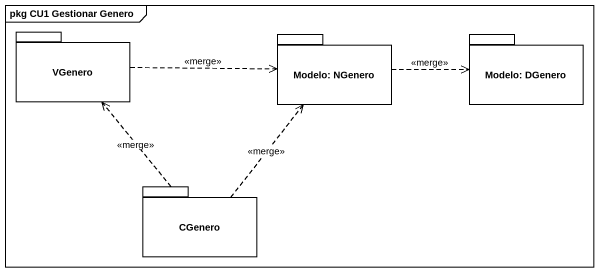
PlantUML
@startuml
mainframe pkg CU1 Gestionar Genero
package VGenero {
}
package "Modelo: NGenero" as Modelo_NGenero {
}
package "Modelo: DGenero" as Modelo_DGenero {
}
package CGenero {
}
VGenero .right.> Modelo_NGenero : <<merge>>
Modelo_NGenero .right.> Modelo_DGenero : <<merge>>
CGenero .up.> VGenero : <<merge>>
CGenero .up.> Modelo_NGenero : <<merge>>
@enduml
